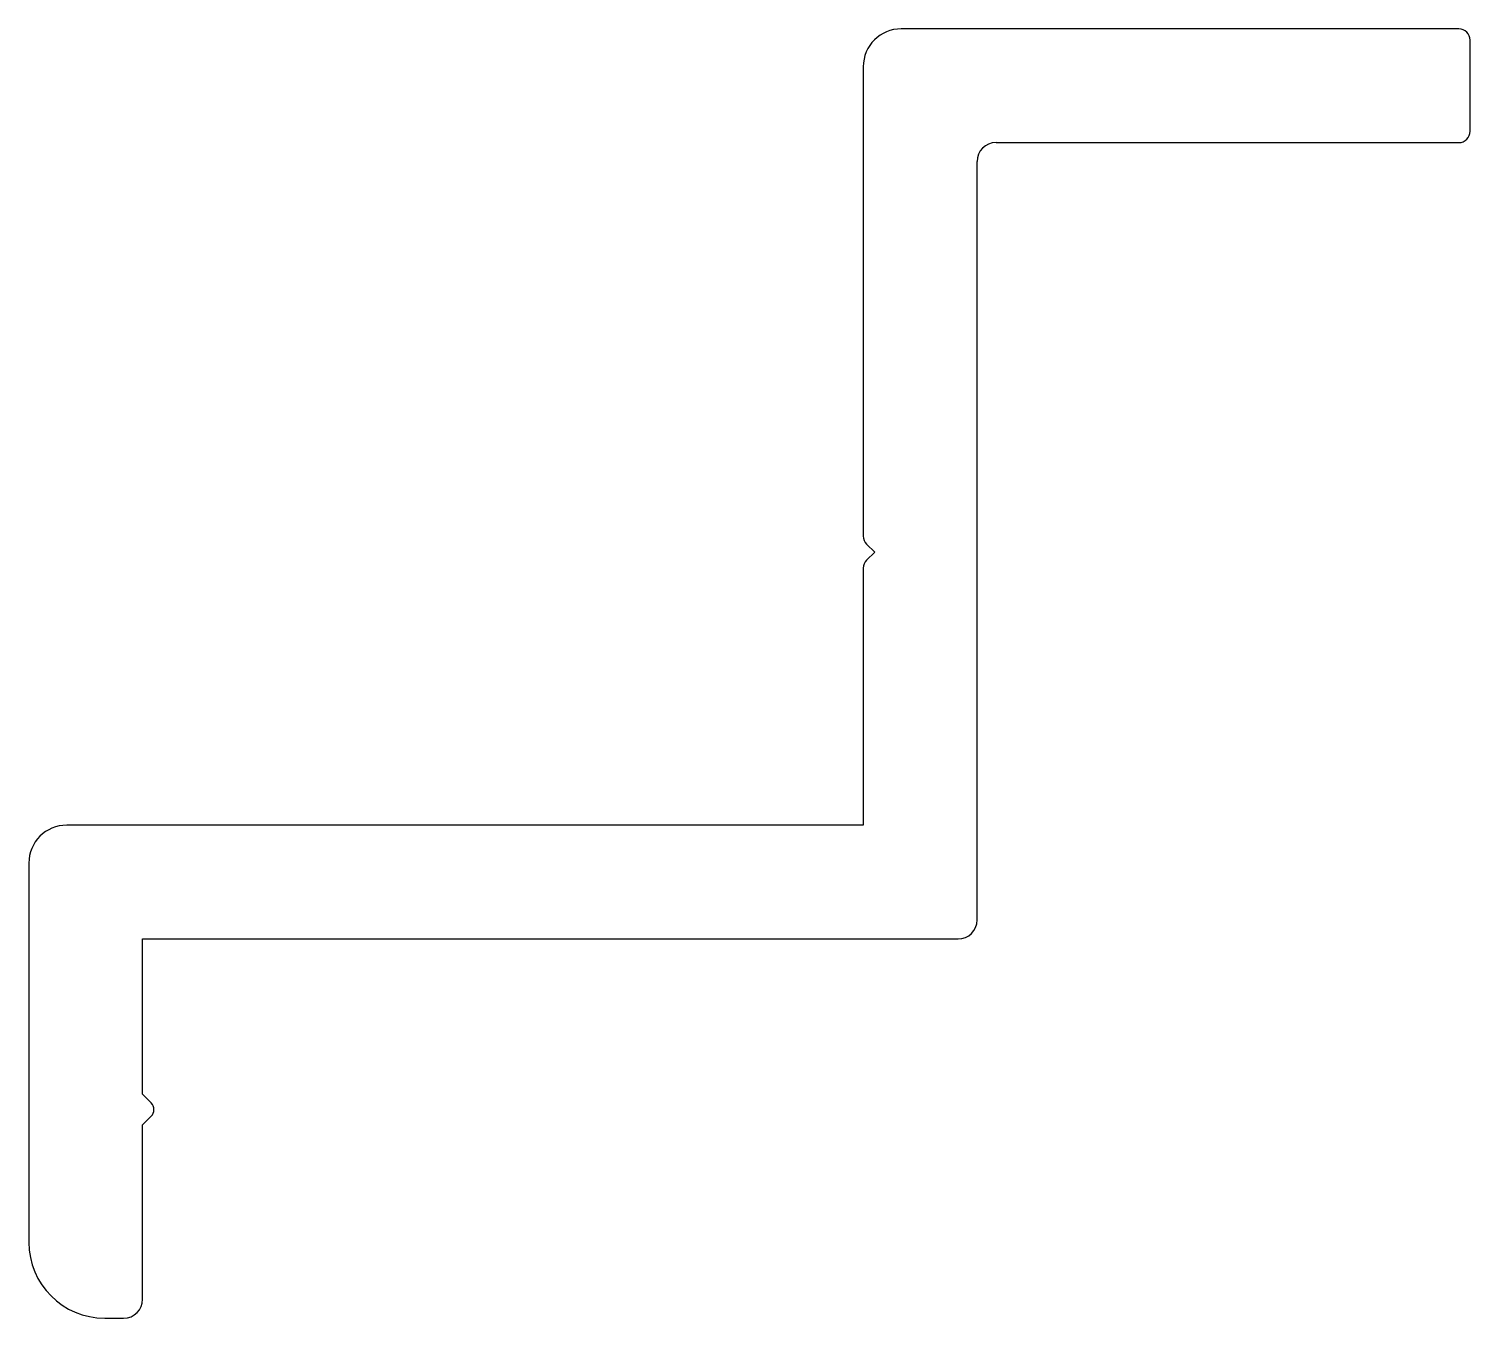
# Model space of a CAD drawing. Extents: x 2060.6 to 2098.6, y 2340.5 to 2374.5.
import ezdxf

# ---------------------------------------------------------------- set-up
doc = ezdxf.new("R2010")
doc.units = 0
doc.layers.get('0').update_dxf_attribs({"linetype": 'CONTINUOUS'})

msp = doc.modelspace()

# ---------------------------------------------------------------- linework, layer by layer
for p, q in [((2098.258, 2374.531), (2083.558, 2374.531)), ((2098.558, 2371.831), (2098.558, 2374.231)), ((2082.558, 2373.531), (2082.558, 2361.155)), ((2086.058, 2371.531), (2098.258, 2371.531)), ((2085.558, 2351.031), (2085.558, 2371.031)), ((2082.646, 2360.943), (2082.858, 2360.731)), ((2082.858, 2360.731), (2082.646, 2360.519)), ((2082.558, 2360.307), (2082.558, 2353.531)), ((2082.558, 2353.531), (2061.558, 2353.531)), ((2060.558, 2352.531), (2060.558, 2342.531)), ((2063.558, 2346.434), (2063.558, 2350.531)), ((2063.558, 2350.531), (2085.058, 2350.531)), ((2063.785, 2346.208), (2063.558, 2346.434)), ((2063.558, 2345.627), (2063.785, 2345.854)), ((2063.558, 2341.031), (2063.558, 2345.627)), ((2062.558, 2340.531), (2063.058, 2340.531))]:
    msp.add_line(p, q)
for centre, radius, start, end in [((2083.558, 2373.531), 1, 90, 180), ((2098.258, 2374.231), 0.3, 0, 90), ((2098.258, 2371.831), 0.3, 270, 0), ((2086.058, 2371.031), 0.5, 90, 180), ((2082.858, 2361.155), 0.3, 179.9993, 225.0061), ((2082.858, 2360.307), 0.3, 134.9939, 179.989), ((2061.558, 2352.531), 1, 90, 180), ((2085.058, 2351.031), 0.5, 270, 0), ((2063.608, 2346.031), 0.25, 314.9942, 45.0058), ((2062.558, 2342.531), 2, 180, 270), ((2063.058, 2341.031), 0.5, 270, 0)]:
    msp.add_arc(centre, radius, start, end)

doc.saveas('drawing.dxf')
